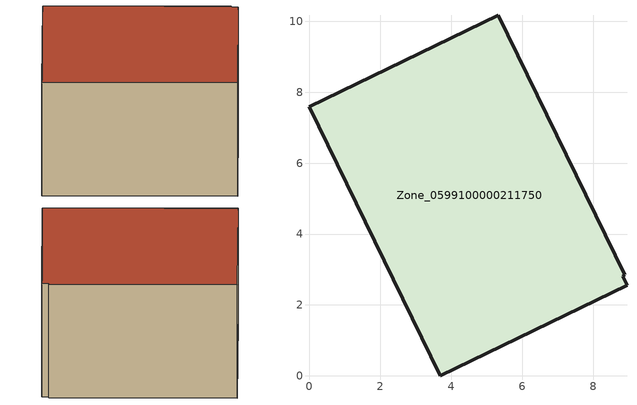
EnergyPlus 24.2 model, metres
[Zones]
Zone_0599100000211750
 floor ground (C_G): 8.83,2.81 8.96,2.56 3.69,0 0,7.58 5.33,10.17 8.89,2.85 z0
 wall outside (C_F): 8.89,2.85 5.33,10.17 0,7.58 3.69,0 8.96,2.56 8.83,2.81 8.89,2.85 z0:5.88
 roof outside (C_R): 8.96,2.56 8.83,2.81 8.89,2.85 5.33,10.17 0,7.58 3.69,0 z5.88
[BUILDING]
Pand.0599100000211750: North Axis=0; Terrain=City; Loads Convergence Tolerance Value=0.04; Temperature Convergence Tolerance Value=0.4; Solar Distribution=FullExterior; Maximum Number of Warmup Days=25; Minimum Number of Warmup Days=1
[Site:Location]
Rotterdam.The.Hague.AP_ZH_NLD Design_Conditions: Latitude=51.96; Longitude=4.45; Time Zone=1; Elevation=-4.5
[SITE:GROUNDTEMPERATURE:BUILDINGSURFACE]
18, 18, 18, 18, 18, 18, 18, 18, 18, 18, 18, 18
[MATERIAL] Thermal Absorptance=0.9; Solar Absorptance=0.7; Visible Absorptance=0.7
Name | Roughness | Thickness | Conductivity | Density | Specific Heat
G.TI.1946-1964 | MediumSmooth | 0.15 | 1 | 540 | 1210
F.TI.1946-1964 | Rough | 0.3 | 0.857143 | 1920 | 840
R.TI.1946-1964 | MediumRough | 0.2 | 0.277778 | 1500 | 1000
[CONSTRUCTION]
C_G: G.TI.1946-1964
C_F: F.TI.1946-1964
C_R: R.TI.1946-1964
[ZONE]
Zone_0599100000211750: Type=1; Multiplier=1; Ceiling Height=Autocalculate; Volume=Autocalculate; Floor Area=autocalculate; Part of Total Floor Area=Yes
[ZONEINFILTRATION:DESIGNFLOWRATE]
Infil_Zone_0599100000211750: Zone or ZoneList or Space or SpaceList=Zone_0599100000211750; Schedule=AlwaysOn; Design Flow Rate Calculation Method=Flow/Area; Flow Rate per Floor Area=0.003; Constant Term Coefficient=1; Temperature Term Coefficient=0; Velocity Term Coefficient=0; Velocity Squared Term Coefficient=0
[HVACTEMPLATE:ZONE:IDEALLOADSAIRSYSTEM]
Zone_0599100000211750: Maximum Heating Supply Air Temperature=50; Minimum Cooling Supply Air Temperature=13; Maximum Heating Supply Air Humidity Ratio=0.0156; Minimum Cooling Supply Air Humidity Ratio=0.0077; Heating Limit=NoLimit; Cooling Limit=NoLimit; Dehumidification Control Type=ConstantSensibleHeatRatio; Cooling Sensible Heat Ratio=0.7; Dehumidification Setpoint=60; Humidification Control Type=None; Humidification Setpoint=30; Outdoor Air Method=None; Outdoor Air Flow Rate per Person=0.00944; Outdoor Air Flow Rate per Zone Floor Area=0; Outdoor Air Flow Rate per Zone=0; Demand Controlled Ventilation Type=None; Outdoor Air Economizer Type=NoEconomizer; Heat Recovery Type=None; Sensible Heat Recovery Effectiveness=0.7; Latent Heat Recovery Effectiveness=0.65
[ZONECONTROL:THERMOSTAT]
ThermostatControl_Zone_0599100000211750: Zone or ZoneList=Zone_0599100000211750; Control Type Schedule=DualSetpointControlType; Control 1=Thermostat_Zone_0599100000211750; Temperature Difference Between Cutout And Setpoint=0
[THERMOSTATSETPOINT:DUALSETPOINT]
Thermostat_Zone_0599100000211750: Heating Setpoint Temperature Schedule=HeatingSetpoint_Zone_0599100000211750; Cooling Setpoint Temperature Schedule=CoolingSetpoint_Zone_0599100000211750
[SCHEDULE:COMPACT]
HeatingSetpoint_Zone_0599100000211750: Through: 12/31, For: AllDays, Until: 24:00, 21
CoolingSetpoint_Zone_0599100000211750: Through: 12/31, For: AllDays, Until: 24:00, 24
DualSetpointControlType: Through: 12/31, For: AllDays, Until: 24:00, 4
AlwaysOn: Through: 12/31, For: AllDays, Until: 24:00, 1
